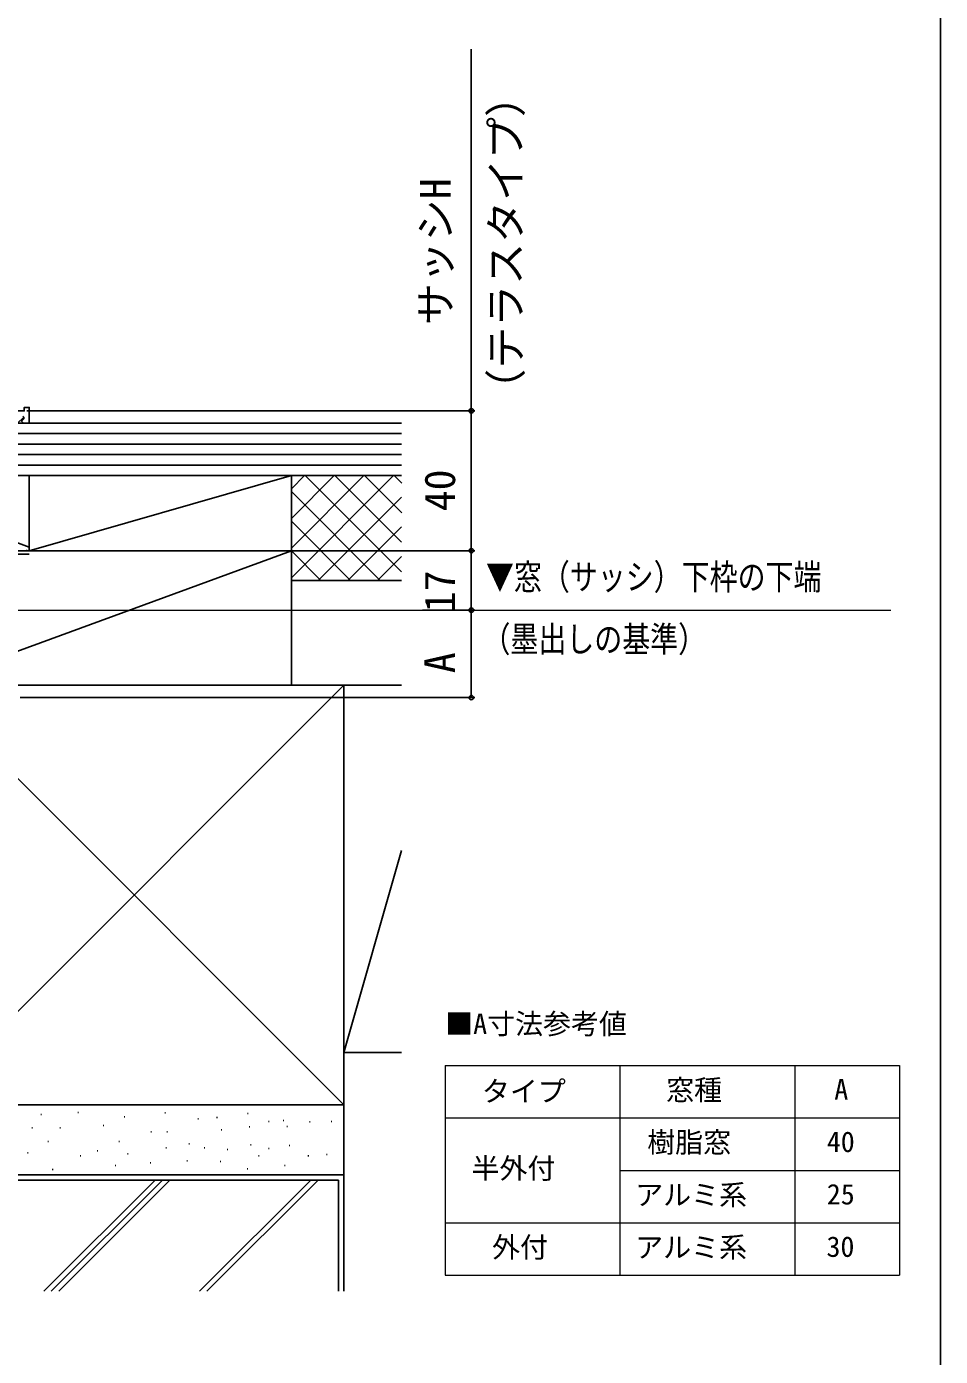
# Model space of a CAD drawing. Units: millimetres on the paper. Extents: x -525 to 525, y -784 to 780.
# Drawn here: x 263.5 to 525, y 98.5 to 478.9 of the extents above; entities that cross this region are included whole.
import ezdxf
from ezdxf.enums import TextEntityAlignment as Align

# ---------------------------------------------------------------- set-up
doc = ezdxf.new("R2010")
doc.units = ezdxf.units.MM
doc.layers.add('0-1_TABLE1', color=7, linetype='Continuous', lineweight=18)
doc.layers.add('0-5_YKK_12', color=2, linetype='Continuous', lineweight=18)
for name, color, linetype in [('0-2_USER1', 3, 'Continuous'), ('0-3_YKK_11', 7, 'Continuous'), ('0-8_YKK_D', 6, 'Continuous'), ('0-9_YKK_ZWAK', 7, 'Continuous'), ('0-A_YSS_K', 3, 'Continuous')]:
    doc.layers.add(name, color=color, linetype=linetype)
doc.styles.add('ＭＳ ゴシック', font='')
doc.styles.get('ＭＳ ゴシック').set_extended_font_data('MS Gothic')

msp = doc.modelspace()

# ---------------------------------------------------------------- linework, layer by layer
at = {"layer": '0-1_TABLE1'}
for p, q in [((383.32, 181.752), (513.32, 181.752)), ((383.32, 181.752), (383.32, 121.752)), ((433.32, 181.752), (433.32, 121.752)), ((483.32, 181.752), (483.32, 121.752)), ((513.32, 181.752), (513.32, 121.752)), ((383.32, 166.752), (513.32, 166.752)), ((433.32, 151.752), (513.32, 151.752)), ((383.32, 136.752), (513.32, 136.752)), ((383.32, 121.752), (513.32, 121.752))]:
    msp.add_line(p, q, dxfattribs=at)
at = {"layer": '0-3_YKK_11'}
for points in [[(262.487, 367.501), (262.787, 367.201), (262.787, 366.776), (262.063, 366.052), (262.613, 365.502), (264.287, 365.502), (264.287, 370.001), (262.887, 370.001), (262.887, 369.001), (246.787, 369.001), (246.787, 362.449)], [(263.488, 329.269), (263.787, 329.001), (264.287, 329.001), (264.287, 330.001), (252.287, 334.501), (249.287, 334.501), (249.287, 365.501), (252.987, 365.501), (253.287, 365.801), (253.587, 366.101), (260.087, 366.101), (260.387, 365.801), (260.687, 365.501), (260.97, 365.501), (262.628, 367.159)]]:
    msp.add_lwpolyline(points, dxfattribs=at)
at = {"layer": '0-5_YKK_12'}
msp.add_line((47.647, 312.001), (510.787, 312.001), dxfattribs=at)
at = {"layer": '0-8_YKK_D'}
for p, q in [((390.787, 472.452), (390.787, 369.001)), ((263.587, 369.001), (391.787, 369.001)), ((263.587, 369.001), (391.787, 369.001)), ((390.787, 329.001), (390.787, 369.001)), ((264.987, 329.001), (391.787, 329.001)), ((264.987, 329.001), (391.787, 329.001)), ((390.787, 329.001), (390.787, 312.001)), ((376.787, 312.001), (391.787, 312.001)), ((376.787, 312.001), (391.787, 312.001)), ((390.787, 312.001), (390.787, 286.991)), ((261.695, 286.991), (391.787, 286.991))]:
    msp.add_line(p, q, dxfattribs=at)
for centre in [(390.787, 369.001), (390.787, 369.001), (390.787, 329.001), (390.787, 329.001), (390.787, 312.001), (390.787, 312.001), (390.787, 286.991)]:
    msp.add_circle(centre, 0.637, dxfattribs=at)
at = {"layer": '0-9_YKK_ZWAK'}
msp.add_lwpolyline([(-525, -783.8), (525, -783.8), (525, 746.2)], dxfattribs=at)
at = {"layer": '0-A_YSS_K'}
for p, q in [((370.787, 362.501), (249.287, 362.501)), ((370.787, 359.501), (249.287, 359.501)), ((370.787, 356.501), (249.287, 356.501)), ((370.787, 353.501), (249.287, 353.501)), ((264.287, 350.501), (339.287, 350.501)), ((264.287, 329.001), (264.287, 350.501)), ((370.787, 350.501), (339.287, 350.501)), ((339.287, 350.501), (370.787, 350.501)), ((339.287, 321.295), (368.493, 350.501)), ((339.287, 329.78), (360.007, 350.501)), ((339.287, 338.265), (351.522, 350.501)), ((339.287, 346.751), (343.037, 350.501)), ((339.287, 290.501), (339.287, 350.501)), ((343.228, 350.501), (370.787, 322.942)), ((351.713, 350.501), (370.787, 331.427)), ((360.198, 350.501), (370.882, 339.817)), ((368.684, 350.501), (370.882, 348.302)), ((339.287, 345.957), (364.743, 320.501)), ((346.978, 320.501), (370.787, 344.309)), ((339.287, 337.471), (356.257, 320.501)), ((355.463, 320.501), (370.787, 335.824)), ((223.286, 328.001), (264.286, 328.001)), ((234.287, 290.501), (339.287, 329.001)), ((339.287, 328.986), (347.772, 320.501)), ((363.949, 320.501), (370.787, 327.339)), ((339.287, 320.501), (370.787, 320.501)), ((354.287, 290.501), (234.287, 290.501)), ((234.287, 170.501), (354.287, 290.501)), ((234.287, 290.501), (354.287, 170.501)), ((339.287, 290.501), (350.787, 290.501)), ((370.787, 243.251), (354.287, 185.501)), ((267.615, 167.741), (267.815, 167.741)), ((278.19, 168.313), (278.39, 168.313)), ((303.055, 168.17), (303.255, 168.17)), ((326.778, 168.027), (326.978, 168.027)), ((265.042, 163.883), (265.242, 163.883)), ((273.066, 163.972), (273.266, 163.972)), ((285.473, 164.549), (285.673, 164.549)), ((291.48, 167.027), (291.68, 167.027)), ((312.487, 166.455), (312.687, 166.455)), ((317.918, 166.884), (318.118, 166.884)), ((327.207, 164.169), (327.407, 164.169)), ((332.78, 165.741), (332.98, 165.741)), ((336.924, 166.027), (337.124, 166.027)), ((337.988, 164.261), (338.188, 164.261)), ((344.498, 165.598), (344.698, 165.598)), ((350.684, 165.703), (350.884, 165.703)), ((269.615, 160.025), (269.815, 160.025)), ((289.908, 160.025), (290.108, 160.025)), ((299.054, 162.74), (299.254, 162.74)), ((303.651, 162.818), (303.851, 162.818)), ((319.233, 163.395), (319.433, 163.395)), ((263.833, 156.759), (264.033, 156.759)), ((283.763, 157.309), (283.963, 157.309)), ((292.398, 156.47), (292.598, 156.47)), ((303.341, 158.167), (303.541, 158.167)), ((309.915, 159.31), (310.115, 159.31)), ((314.345, 158.167), (314.545, 158.167)), ((320.919, 157.738), (321.119, 157.738)), ((327.635, 159.024), (327.835, 159.024)), ((332.78, 158.024), (332.98, 158.024)), ((338.639, 158.881), (338.839, 158.881)), ((349.357, 156.309), (349.557, 156.309)), ((278.837, 155.893), (279.037, 155.893)), ((288.908, 153.165), (289.108, 153.165)), ((298.911, 153.88), (299.111, 153.88)), ((309.422, 154.45), (309.622, 154.45)), ((318.918, 154.308), (319.118, 154.308)), ((326.635, 152.165), (326.835, 152.165)), ((329.909, 155.893), (330.109, 155.893)), ((337.353, 153.165), (337.553, 153.165)), ((344.047, 155.893), (344.247, 155.893)), ((354.287, 150.501), (234.287, 150.501)), ((352.787, 149.001), (235.787, 149.001)), ((300.313, 149.001), (268.487, 117.176)), ((270.609, 117.176), (302.434, 149.001)), ((270.901, 152.022), (271.101, 152.022)), ((304.555, 149.001), (272.73, 117.176)), ((313.035, 117.176), (344.86, 149.001)), ((315.156, 117.176), (346.982, 149.001)), ((352.787, 117.176), (352.787, 149.001)), ((354.287, 117.176), (354.287, 150.501))]:
    msp.add_line(p, q, dxfattribs=at)
for points in [[(370.787, 365.501), (249.287, 365.501), (249.287, 350.501), (370.787, 350.501)], [(234.287, 329.001), (234.287, 290.501), (339.287, 290.501)], [(339.287, 290.501), (339.287, 329.001), (234.287, 329.001)], [(370.787, 290.501), (354.287, 290.501), (354.287, 185.501), (370.787, 185.501)]]:
    msp.add_lwpolyline(points, dxfattribs=at)
for points in [[(264.287, 329.001), (339.287, 350.501), (339.287, 329.001)], [(354.287, 170.501), (354.287, 290.501), (234.287, 290.501), (234.287, 170.501)], [(354.287, 150.501), (354.287, 170.501), (234.287, 170.501), (234.287, 150.501)]]:
    msp.add_lwpolyline(points, close=True, dxfattribs=at)

# ---------------------------------------------------------------- texts
at = {"layer": '0-1_TABLE1', "style": 'ＭＳ ゴシック'}
for s, p in [('タイプ', (393.82, 169.706)), ('窓種', (446.525, 170.07)), ('A', (494.638, 170.252)), ('樹脂窓', (441.116, 155.092)), ('40', (492.502, 155.252)), ('半外付', (390.843, 147.638)), ('アルミ系', (437.684, 140.07)), ('25', (492.502, 140.252)), ('外付', (396.729, 125.092)), ('アルミ系', (437.684, 125.07)), ('30', (492.411, 125.252))]:
    msp.add_text(s, height=5.865, dxfattribs=at).set_placement(p, align=Align.BOTTOM_LEFT)
at = {"layer": '0-2_USER1', "style": 'ＭＳ ゴシック', "width": 0.8}
for s, p in [('▼窓（サッシ）下枠の下端', (394.971, 315.654)), ('（墨出しの基準）', (393.971, 297.836))]:
    msp.add_text(s, height=7.331, dxfattribs=at).set_placement(p, align=Align.BOTTOM_LEFT)
at = {"layer": '0-2_USER1', "style": 'ＭＳ ゴシック'}
msp.add_text('■A寸法参考値', height=5.865, dxfattribs=at).set_placement((383.318, 188.995), align=Align.BOTTOM_LEFT)
at = {"layer": '0-8_YKK_D', "style": 'ＭＳ ゴシック'}
for s, p in [('（テラスタイプ）', (407.65, 369.058)), ('サッシH', (387.559, 393.536)), ('40', (388.787, 340.274)), ('17', (388.787, 311.399)), ('A', (388.787, 293.973))]:
    msp.add_text(s, height=8.798, rotation=90, dxfattribs=at).set_placement(p, align=Align.BOTTOM_LEFT)

doc.saveas('drawing.dxf')
